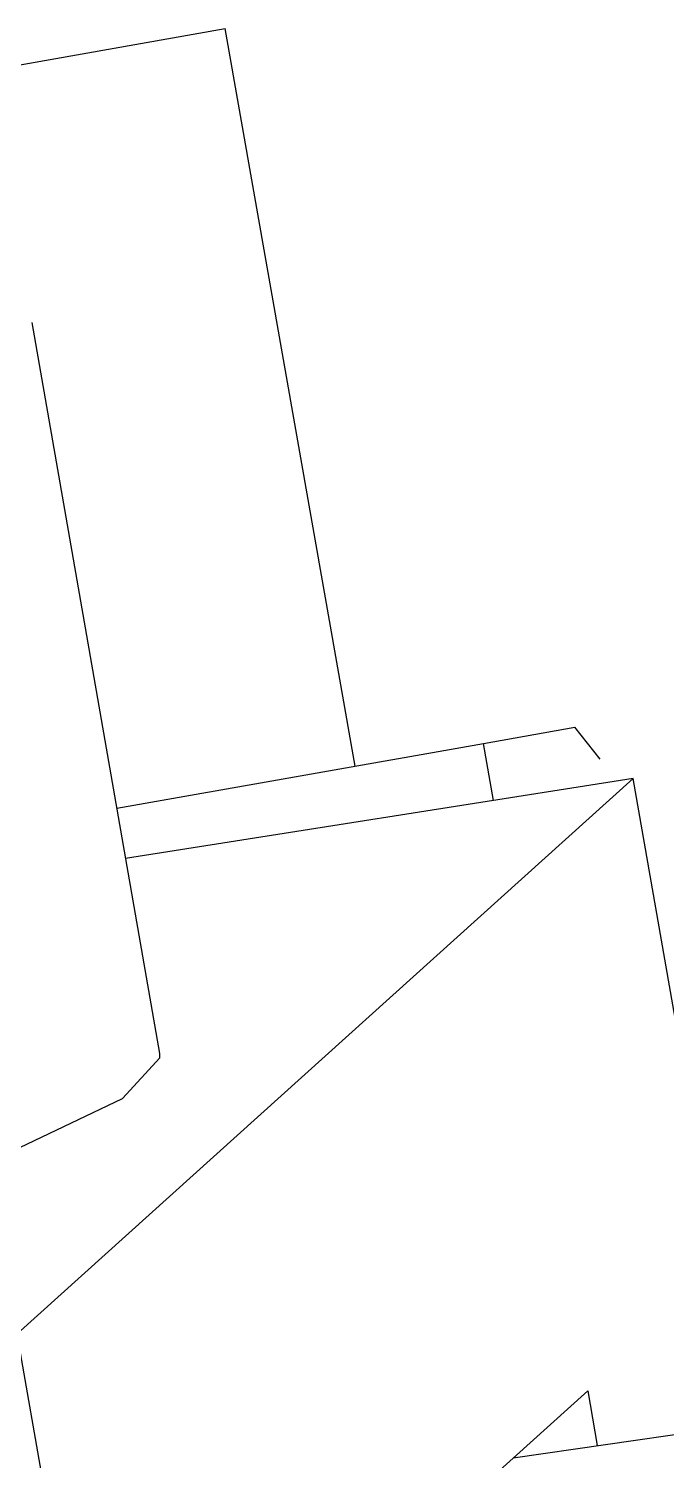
# Model space of a CAD drawing. Header units: millimetres. Extents: x -294 to 2792, y 5 to 1659.
# Drawn here: x 702.462 to 703.143, y 559.564 to 561.093 of the extents above; entities that cross this region are included whole.
import ezdxf

# ---------------------------------------------------------------- set-up
doc = ezdxf.new("R2010")
doc.units = ezdxf.units.MM
doc.layers.get('0').update_dxf_attribs({"lineweight": 18})

msp = doc.modelspace()

# ---------------------------------------------------------------- linework, layer by layer
at = {"color": 7, "linetype": 'Continuous', "lineweight": 25}
for p, q in [((701.729, 560.9271), (702.6715, 561.0933)), ((702.8104, 560.3055), (702.6715, 561.0933)), ((702.6017, 559.9985), (702.4654, 560.7795)), ((702.9475, 560.3296), (703.0452, 560.3469)), ((703.0722, 560.3128), (703.0452, 560.3469)), ((702.5559, 560.2606), (702.9475, 560.3296)), ((702.9582, 560.2685), (702.9475, 560.3296)), ((702.4495, 559.6987), (703.1075, 560.292)), ((703.1075, 560.292), (702.5653, 560.2066)), ((703.2278, 559.6025), (703.1075, 560.292)), ((702.6019, 559.9937), (702.6017, 559.9985)), ((702.9793, 559.5664), (705.0055, 559.8607)), ((702.7017, 558.2533), (702.4495, 559.6987)), ((702.6822, 559.2985), (703.0588, 559.638)), ((703.0588, 559.638), (703.069, 559.5794))]:
    msp.add_line(p, q, dxfattribs=at)
msp.add_lwpolyline([(700.6314, 559.6547), (700.6388, 559.6422), (700.7081, 559.6183), (700.8447, 559.6099), (701.0386, 559.6176), (701.2754, 559.6407), (701.5375, 559.6776), (701.8054, 559.7256), (702.0593, 559.7811), (702.2804, 559.8399), (702.4522, 559.8978), (702.5621, 559.9503), (702.6019, 559.9937)], dxfattribs=at)

doc.saveas('drawing.dxf')
